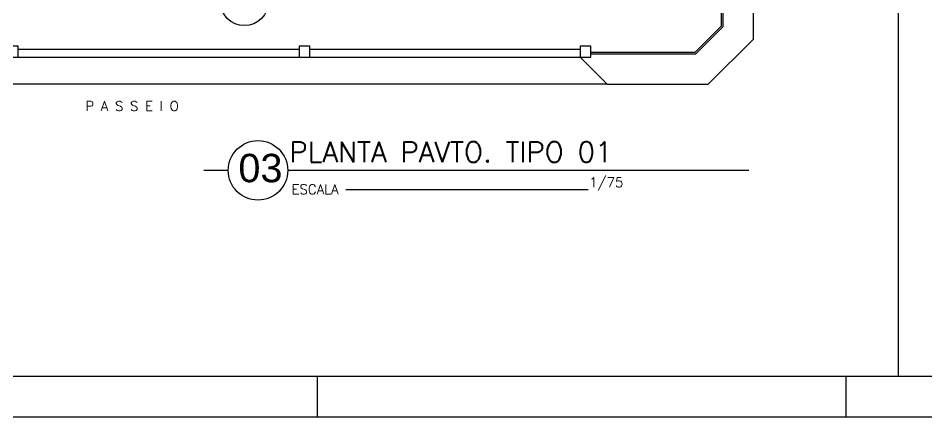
# Model space of a CAD drawing. Header units: millimetres. Extents: x 23536 to 47095, y 9984 to 20154.
# Drawn here: x 23549.12 to 23565.94, y 10035.04 to 10042.41 of the extents above; entities that cross this region are included whole.
import ezdxf
from ezdxf.enums import TextEntityAlignment as Align

# ---------------------------------------------------------------- set-up
doc = ezdxf.new("R2010")
doc.units = ezdxf.units.MM
doc.header["$LTSCALE"] = 30
doc.header["$MEASUREMENT"] = 0
for name, color, linetype in [('CERC02', 3, 'CONTINUOUS'), ('CONEXAO_INCENDIO', 3, 'CONTINUOUS'), ('LAYER2', 3, 'CONTINUOUS'), ('LAYER4', 7, 'CONTINUOUS'), ('LAYER8', 1, 'CONTINUOUS'), ('PAREDE01', 2, 'CONTINUOUS'), ('projeto', 8, 'CONTINUOUS'), ('TEXTO01', 2, 'CONTINUOUS'), ('TEXTO03', 6, 'CONTINUOUS')]:
    doc.layers.add(name, color=color, linetype=linetype)
doc.styles.add('ARIAL', font='arial.ttf', dxfattribs={"height": 0.2})
doc.styles.add('ROMANS', font='romans.shx', dxfattribs={"height": 0.14})

# ---------------------------------------------------------------- blocks, each defined once
blk = doc.blocks.new('A$C00126118')
at = {"layer": 'LAYER2'}
blk.add_line((0.3, 0.367), (0, 0.367), dxfattribs=at)
blk.add_circle((0.667, 0.367), 0.367, dxfattribs=at)

msp = doc.modelspace()

# ---------------------------------------------------------------- linework, layer by layer
at = {"layer": 'CERC02'}
for p, q in [((23554.662, 10035.036), (23554.662, 10035.786)), ((23564.45, 10035.036), (23564.45, 10035.786)), ((23540.787, 10035.036), (23601.987, 10035.036))]:
    msp.add_line(p, q, dxfattribs=at)
at = {"layer": 'CONEXAO_INCENDIO'}
msp.add_circle((23553.311, 10042.716), 0.447, dxfattribs=at)
at = {"layer": 'LAYER2'}
msp.add_line((23562.649, 10039.592), (23554.112, 10039.592), dxfattribs=at)
at = {"layer": 'LAYER4'}
msp.add_line((23555.19, 10039.239), (23559.673, 10039.239), dxfattribs=at)
at = {"layer": 'LAYER8'}
for p, q in [((23565.41, 10056.839), (23565.41, 10035.786)), ((23541.537, 10035.786), (23601.237, 10035.786))]:
    msp.add_line(p, q, dxfattribs=at)
at = {"layer": 'projeto'}
for p, q in [((23562.724, 10045.786), (23562.724, 10042.015)), ((23562.134, 10043.686), (23562.134, 10042.259)), ((23562.164, 10043.686), (23562.164, 10042.247)), ((23562.134, 10042.259), (23561.651, 10041.776)), ((23562.164, 10042.247), (23561.664, 10041.746)), ((23562.724, 10042.015), (23561.896, 10041.186)), ((23549.124, 10041.886), (23548.924, 10041.886)), ((23549.124, 10041.686), (23549.124, 10041.886)), ((23549.124, 10041.836), (23554.324, 10041.836)), ((23554.524, 10041.886), (23554.324, 10041.886)), ((23554.324, 10041.886), (23554.324, 10041.686)), ((23554.524, 10041.686), (23554.524, 10041.886)), ((23554.524, 10041.836), (23559.524, 10041.836)), ((23559.724, 10041.886), (23559.524, 10041.886)), ((23559.524, 10041.886), (23559.524, 10041.686)), ((23559.724, 10041.686), (23559.724, 10041.886)), ((23543.724, 10041.686), (23559.524, 10041.686)), ((23548.924, 10041.686), (23549.124, 10041.686)), ((23554.324, 10041.686), (23554.524, 10041.686)), ((23559.524, 10041.686), (23560.024, 10041.186)), ((23559.524, 10041.686), (23559.724, 10041.686)), ((23559.724, 10041.776), (23561.651, 10041.776)), ((23559.724, 10041.746), (23561.664, 10041.746)), ((23560.024, 10041.186), (23543.724, 10041.186)), ((23560.024, 10041.186), (23561.896, 10041.186))]:
    msp.add_line(p, q, dxfattribs=at)

# ---------------------------------------------------------------- block references
at = {"layer": 'PAREDE01', "xscale": 1.5, "yscale": 1.5, "zscale": 1.5}
msp.add_blockref('A$C00126118', (23552.562, 10039.042), dxfattribs=at)

# ---------------------------------------------------------------- texts
at = {"layer": 'PAREDE01', "style": 'ARIAL'}
msp.add_text('03', height=0.525, dxfattribs=at).set_placement((23553.2, 10039.373))
at = {"layer": 'projeto', "style": 'ROMANS'}
msp.add_text('P A S S E I O', height=0.18, dxfattribs=at).set_placement((23550.369, 10040.871), align=Align.TOP_LEFT)
at = {"layer": 'TEXTO01', "style": 'ROMANS'}
msp.add_text('PLANTA PAVTO. TIPO 01', height=0.375, dxfattribs=at).set_placement((23554.143, 10040.121), align=Align.TOP_LEFT)
at = {"layer": 'TEXTO03', "style": 'ROMANS'}
for s, p in [('1/75', (23559.69, 10039.461)), ('ESCALA', (23554.185, 10039.331))]:
    msp.add_text(s, height=0.18, dxfattribs=at).set_placement(p, align=Align.TOP_LEFT)

doc.saveas('drawing.dxf')
